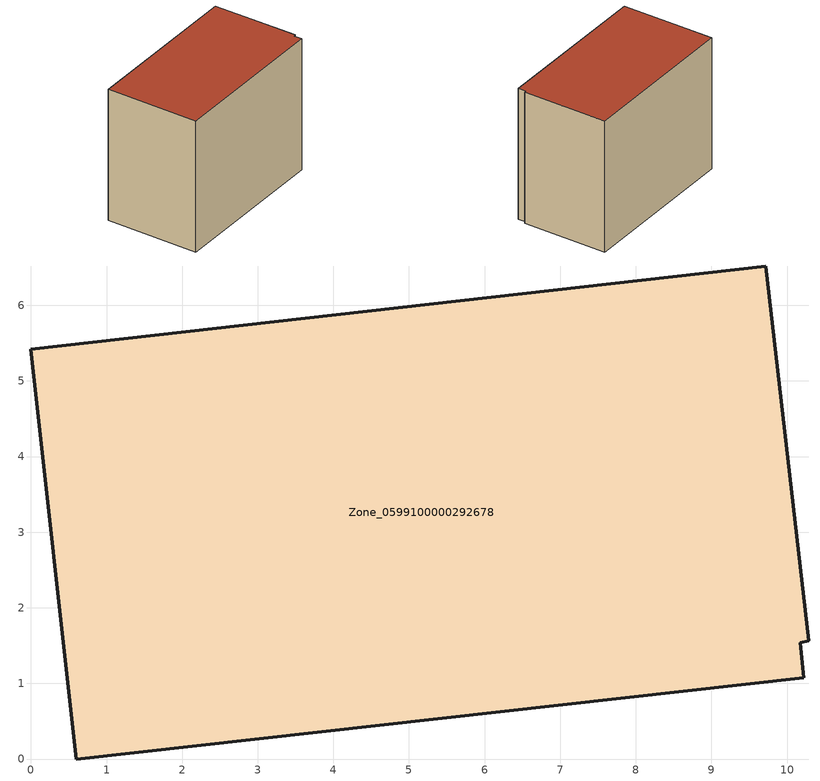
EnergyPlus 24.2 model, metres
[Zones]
Zone_0599100000292678
 floor ground (C_G): 10.18,1.54 10.22,1.08 0.6,0 0,5.42 9.72,6.52 10.29,1.56 z0
 wall outside (C_F): 10.29,1.56 9.72,6.52 0,5.42 0.6,0 10.22,1.08 10.18,1.54 10.29,1.56 z0:7.96
 roof outside (C_R): 10.22,1.08 10.18,1.54 10.29,1.56 9.72,6.52 0,5.42 0.6,0 z7.96
[BUILDING]
Pand.0599100000292678: North Axis=0; Terrain=City; Loads Convergence Tolerance Value=0.04; Temperature Convergence Tolerance Value=0.4; Solar Distribution=FullExterior; Maximum Number of Warmup Days=25; Minimum Number of Warmup Days=1
[Site:Location]
Rotterdam.The.Hague.AP_ZH_NLD Design_Conditions: Latitude=51.96; Longitude=4.45; Time Zone=1; Elevation=-4.5
[SITE:GROUNDTEMPERATURE:BUILDINGSURFACE]
18, 18, 18, 18, 18, 18, 18, 18, 18, 18, 18, 18
[MATERIAL] Thermal Absorptance=0.9; Solar Absorptance=0.7; Visible Absorptance=0.7
Name | Roughness | Thickness | Conductivity | Density | Specific Heat
G.TI.1946-1964 | MediumSmooth | 0.15 | 1 | 540 | 1210
F.TI.1946-1964 | Rough | 0.3 | 0.857143 | 1920 | 840
R.TI.1946-1964 | MediumRough | 0.2 | 0.277778 | 1500 | 1000
[CONSTRUCTION]
C_G: G.TI.1946-1964
C_F: F.TI.1946-1964
C_R: R.TI.1946-1964
[ZONE]
Zone_0599100000292678: Type=1; Multiplier=1; Ceiling Height=Autocalculate; Volume=Autocalculate; Floor Area=autocalculate; Part of Total Floor Area=Yes
[ZONEINFILTRATION:DESIGNFLOWRATE]
Infil_Zone_0599100000292678: Zone or ZoneList or Space or SpaceList=Zone_0599100000292678; Schedule=AlwaysOn; Design Flow Rate Calculation Method=Flow/Area; Flow Rate per Floor Area=0.003; Constant Term Coefficient=1; Temperature Term Coefficient=0; Velocity Term Coefficient=0; Velocity Squared Term Coefficient=0
[HVACTEMPLATE:ZONE:IDEALLOADSAIRSYSTEM]
Zone_0599100000292678: Maximum Heating Supply Air Temperature=50; Minimum Cooling Supply Air Temperature=13; Maximum Heating Supply Air Humidity Ratio=0.0156; Minimum Cooling Supply Air Humidity Ratio=0.0077; Heating Limit=NoLimit; Cooling Limit=NoLimit; Dehumidification Control Type=ConstantSensibleHeatRatio; Cooling Sensible Heat Ratio=0.7; Dehumidification Setpoint=60; Humidification Control Type=None; Humidification Setpoint=30; Outdoor Air Method=None; Outdoor Air Flow Rate per Person=0.00944; Outdoor Air Flow Rate per Zone Floor Area=0; Outdoor Air Flow Rate per Zone=0; Demand Controlled Ventilation Type=None; Outdoor Air Economizer Type=NoEconomizer; Heat Recovery Type=None; Sensible Heat Recovery Effectiveness=0.7; Latent Heat Recovery Effectiveness=0.65
[ZONECONTROL:THERMOSTAT]
ThermostatControl_Zone_0599100000292678: Zone or ZoneList=Zone_0599100000292678; Control Type Schedule=DualSetpointControlType; Control 1=Thermostat_Zone_0599100000292678; Temperature Difference Between Cutout And Setpoint=0
[THERMOSTATSETPOINT:DUALSETPOINT]
Thermostat_Zone_0599100000292678: Heating Setpoint Temperature Schedule=HeatingSetpoint_Zone_0599100000292678; Cooling Setpoint Temperature Schedule=CoolingSetpoint_Zone_0599100000292678
[SCHEDULE:COMPACT]
HeatingSetpoint_Zone_0599100000292678: Through: 12/31, For: AllDays, Until: 24:00, 21
CoolingSetpoint_Zone_0599100000292678: Through: 12/31, For: AllDays, Until: 24:00, 24
DualSetpointControlType: Through: 12/31, For: AllDays, Until: 24:00, 4
AlwaysOn: Through: 12/31, For: AllDays, Until: 24:00, 1
